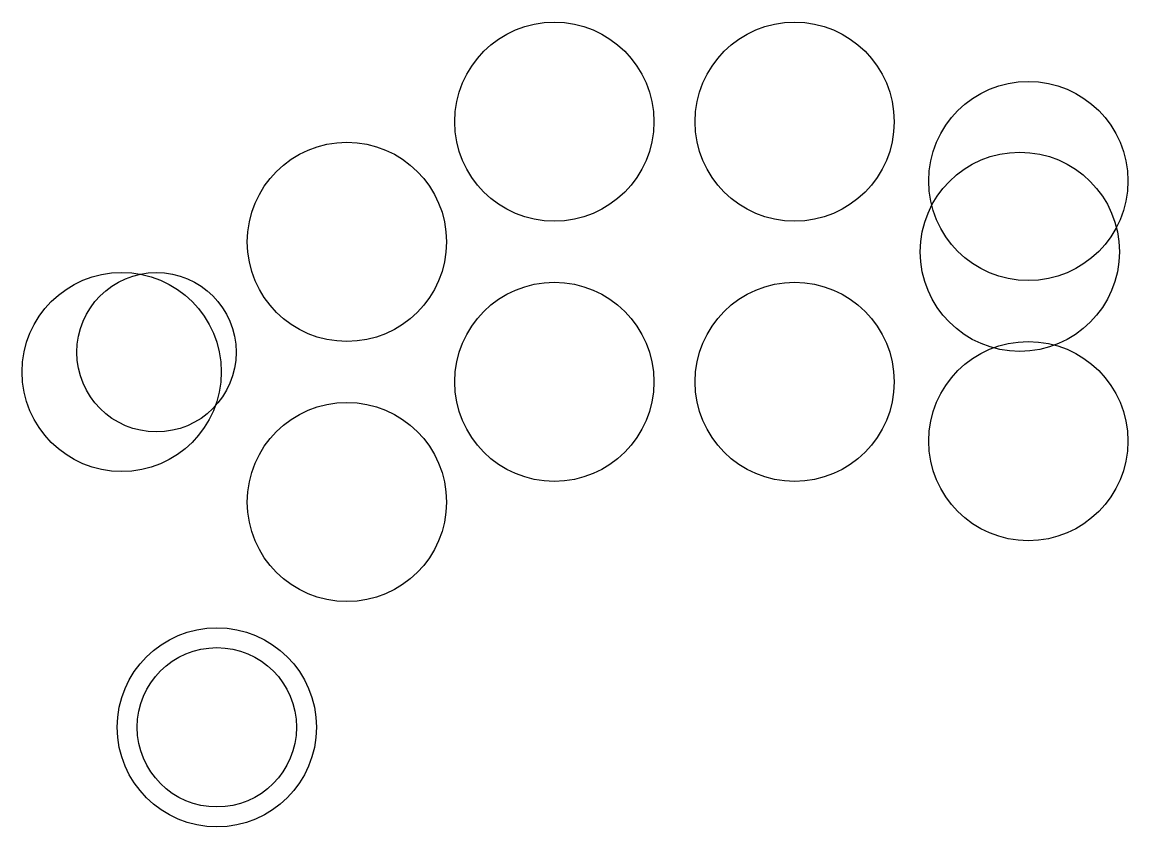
# Model space of a CAD drawing. Header units: inches. Extents: x -1.94 to 4.67, y -1.94 to 2.87.
import ezdxf

# ---------------------------------------------------------------- set-up
doc = ezdxf.new("R2010")
doc.units = ezdxf.units.IN
doc.header["$MEASUREMENT"] = 0
doc.layers.get('0').update_dxf_attribs({"linetype": 'CONTINUOUS'})

msp = doc.modelspace()

# ---------------------------------------------------------------- linework, layer by layer
for centre, radius in [((1.2402, 2.2736), 0.5955), ((2.6772, 2.2736), 0.5955), ((4.0748, 1.9193), 0.5955), ((0, 1.5551), 0.5955), ((4.0239, 1.4961), 0.5955), ((-1.3468, 0.7776), 0.5955), ((-1.1388, 0.8953), 0.4764), ((1.2402, 0.7185), 0.5955), ((2.6772, 0.7185), 0.5955), ((4.0748, 0.3642), 0.5955), ((0, 0), 0.5955), ((-0.7776, -1.3468), 0.5955), ((-0.7776, -1.3468), 0.4764)]:
    msp.add_circle(centre, radius)

doc.saveas('drawing.dxf')
